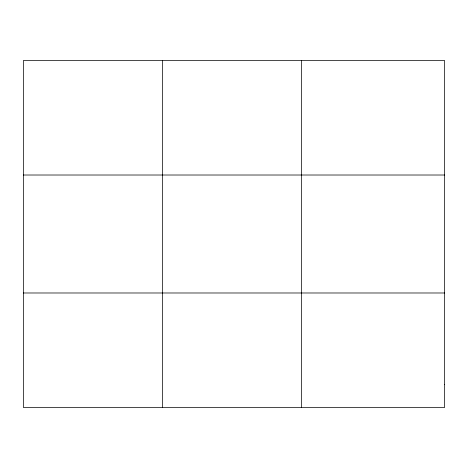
<?xml version="1.0" encoding="UTF-8"?>
<svg xmlns="http://www.w3.org/2000/svg" width="468" height="468" viewBox="0 0 468 468"><rect width="100%" height="100%" fill="white"/><g stroke="black" fill="none" stroke-linecap="round" stroke-linejoin="round"><path stroke-width="0.7" d="M162.396 60.512L162.396 407.488M301.392 60.512L301.392 407.488M23.4 175.014L444.6 175.014M23.4 292.986L444.6 292.986M444.6 384.585L444.6 407.488L23.4 407.488L23.4 60.512L444.6 60.512L444.6 384.585"/></g></svg>
